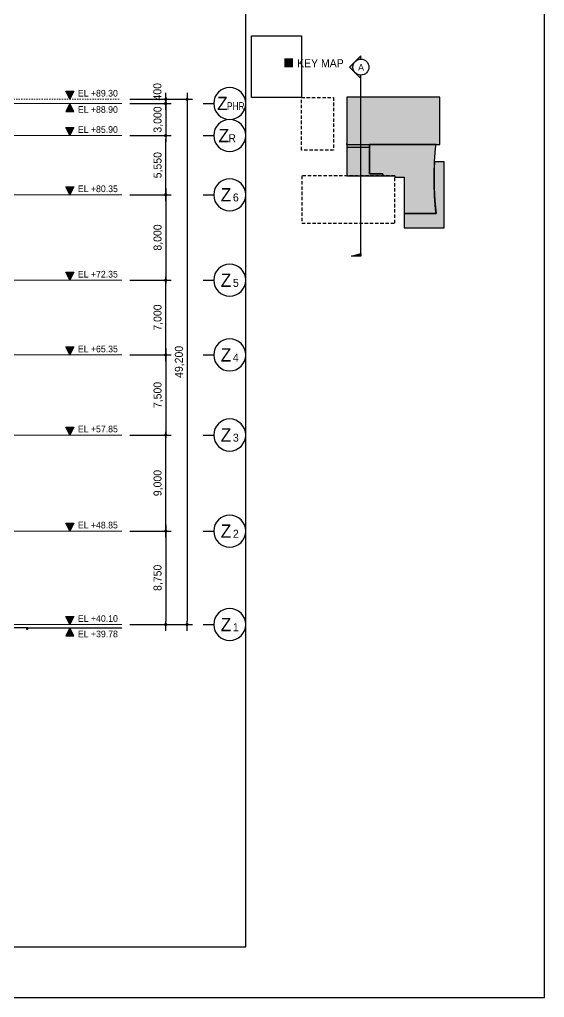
# Model space of a CAD drawing. Header units: millimetres. Extents: x 0 to 841000, y -4805 to 148500.
# Drawn here: x 791801 to 841000, y 0 to 91591 of the extents above; entities that cross this region are included whole.
import ezdxf
from ezdxf.enums import TextEntityAlignment as Align

# ---------------------------------------------------------------- set-up
doc = ezdxf.new("R2010")
doc.units = ezdxf.units.MM
doc.header["$LTSCALE"] = 250
for name, pattern in [('DOT', [6.35, 0, -6.35]), ('H1', [1.5, 1, -0.5]), ('HID', [2.8, 1.8, -1]), ('PHANTOM2', [31.75, 15.875, -3.175, 3.175, -3.175, 3.175, -3.175])]:
    doc.linetypes.add(name, pattern=pattern)
doc.layers.get('Defpoints').update_dxf_attribs({"color": 151})
for name, color, linetype in [('A-DIM', 7, 'Continuous'), ('A-SITE', 3, 'PHANTOM2'), ('A-SYM', 7, 'Continuous'), ('A-SYM-LEVEL', 7, 'Continuous'), ('BOUNDARY_추후 증축', 3, 'H1'), ('KEY', 7, 'Continuous')]:
    doc.layers.add(name, color=color, linetype=linetype)
doc.layers.add('A-SYM-BUB', color=7, linetype='Continuous', lineweight=25)
doc.layers.add('CEN', color=1, linetype='Continuous', lineweight=9)
doc.layers.add('NOPLOT', color=191, linetype='Continuous', plot=False)
doc.styles.add('Gdim', font='Dotum.ttf')
doc.styles.get("Standard").update_dxf_attribs({"font": 'Dotum.ttf'})
doc.dimstyles.new('Gdim250', dxfattribs={"dimscale": 250, "dimtxt": 3, "dimasz": 1.2, "dimexe": 2, "dimexo": 3, "dimgap": 1, "dimtad": 1, "dimdsep": 46, "dimlunit": 6, "dimtxsty": 'Standard', "dimblk1": '_CIDOT', "dimblk2": '_CIDOT', "dimsah": 1, "dimcen": 2.5, "dimdle": 2, "dimclrd": 1, "dimclre": 1, "dimclrt": 3, "dimazin": 2, "dimtfac": 1, "dimtix": 1, "dimtmove": 2, "dimatfit": 3, "dimldrblk": '_CIDOT', "dimfxl": 2, "dimtolj": 1, "dimtzin": 0, "dimarcsym": 0})

# ---------------------------------------------------------------- blocks, each defined once
blk = doc.blocks.new('배치')
blk.add_lwpolyline([(4265, -4395), (12975, -4395), (12975, 15), (4265, 15)], close=True)
for points in [[(4265, -4395), (4265, -4330)], [(4265, -4670), (6390, -4670), (6390, -4395)], [(4265, -4395), (4265, -4670)], [(4265, -4670), (4265, -7355), (7640, -7355), (7640, -7150), (6390, -7150), (6390, -4670)]]:
    blk.add_lwpolyline(points)
for points in [[(12615, -4395), (6390, -4395), (6390, -7150), (7640, -7150), (7640, -7355), (8755, -7355), (8755, -7480), (9630, -7480), (9630, -10870), (12620, -10870, -0.054834)], [(13370, -6030), (12482, -6030, 0.040949), (12620, -10870), (9630, -10870), (9630, -12220), (13370, -12220)]]:
    blk.add_lwpolyline(points, format="xyb", close=True)
at = {"layer": 'BOUNDARY_추후 증축', "color": 7, "linetype": 'HID', "ltscale": 0.7}
for points in [[(3020, -4940), (0, -4940), (0, 0), (3020, 0)], [(8755, -7355), (45, -7355), (45, -11765), (8755, -11765)]]:
    blk.add_lwpolyline(points, close=True, dxfattribs=at)
at = {"layer": 'NOPLOT'}
blk.add_lwpolyline([(0, 0), (-4689, 0), (-4689, 5765), (0, 5765)], close=True, dxfattribs=at)
blk = doc.blocks.new('A$C42386bcf')
at = {"layer": 'A-SYM'}
h = blk.add_hatch(color=256, dxfattribs=at)
h.paths.add_polyline_path([(-6290, 2293), (-5760, 1762), (-5760, 2073, -0.198912)])
h.paths.add_polyline_path([(-6821, 2823), (-6290, 2293, -0.414214), (-6290, 3353)])
h.paths.add_polyline_path([(-6290, 3353, -0.198912), (-5760, 3573), (-5760, 3884)])
blk.add_hatch(color=256, dxfattribs=at).paths.add_polyline_path([(-6635, -14876), (-5760, -14626), (-5760, -14876)])
for points in [[(-5760, 3573), (-5760, 3884), (-6821, 2823), (-5760, 1762), (-5760, 2073)], [(-5760, -14876), (-5760, 2073)]]:
    blk.add_lwpolyline(points, dxfattribs=at)
blk.add_lwpolyline([(-6635, -14876), (-5760, -14626), (-5760, -14876)], close=True, dxfattribs=at)
blk.add_circle((-5760, 2823), 750, dxfattribs=at)
at = {"layer": 'A-SYM', "style": 'Gdim'}
blk.add_text('A', height=625, dxfattribs=at).set_placement((-5745, 2809), align=Align.MIDDLE)
blk = doc.blocks.new('A$C481fd194')
blk.add_hatch(color=256).paths.add_polyline_path([(375, 750), (-375, 750), (0, 0)])
blk.add_lwpolyline([(0, 0), (-375, 750), (375, 750), (0, 0)])
blk = doc.blocks.new('A$Cabe7c8e7')
at = {"layer": 'A-SYM-LEVEL'}
for p in [(-4868, 49200), (-4868, 45800), (-4868, 40250), (-4868, 32250), (-4868, 25250), (-4868, 17750), (-4868, 8750), (-4865, 0)]:
    blk.add_blockref('A$C481fd194', p, dxfattribs=at)
at = {"layer": 'A-SYM-LEVEL', "xscale": -1, "rotation": 180}
blk.add_blockref('A$C481fd194', (-4868, 48800), dxfattribs=at)
at = {"layer": 'A-SYM-LEVEL', "style": 'Gdim'}
for s, p in [('EL +89.30', (-4118, 49450)), ('EL +88.90', (-4118, 47926)), ('EL +85.90', (-4118, 46050)), ('EL +80.35', (-4118, 40500)), ('EL +72.35', (-4118, 32500)), ('EL +65.35', (-4118, 25500)), ('EL +57.85', (-4118, 18000)), ('EL +48.85', (-4118, 9000)), ('EL +40.10', (-4115, 250))]:
    blk.add_text(s, height=625, dxfattribs=at).set_placement(p)
blk = doc.blocks.new('_CIDOT')
at = {"color": 0, "linetype": 'ByBlock'}
blk.add_line((2, 0), (-1, 0), dxfattribs=at)
at = {"color": 0, "linetype": 'ByBlock', "const_width": 0.5}
blk.add_lwpolyline([(-0.25, 0, 1), (0.25, 0, 1)], format="xyb", close=True, dxfattribs=at)
blk = doc.blocks.new('*D72')
at = {"layer": 'A-DIM', "color": 1, "lineweight": -2, "transparency": 16777216}
for p, q in [((750, -40450), (4618, -40450)), ((4118, -40750), (4118, -48900)), ((750, -49200), (4618, -49200))]:
    blk.add_line(p, q, dxfattribs=at)
at = {"layer": 'Defpoints', "color": 0, "transparency": 16777216}
for p in [(0, -40450), (0, -49200), (4118, -49200)]:
    blk.add_point(p, dxfattribs=at)
at = {"layer": 'A-DIM', "color": 1, "lineweight": -2, "transparency": 16777216, "xscale": 299.9999999999998, "yscale": 299.9999999999998, "zscale": 299.9999999999998}
for p, rotation in [((4118, -40450), 90), ((4118, -49200), 270)]:
    blk.add_blockref('_CIDOT', p, dxfattribs=dict(at, rotation=rotation))
at = {"layer": 'A-DIM', "color": 3, "transparency": 16777216, "insert": (3420, -44825), "char_height": 750, "attachment_point": 5, "rotation": 90}
blk.add_mtext('\\A1;8,750', dxfattribs=at)
blk = doc.blocks.new('*D73')
at = {"layer": 'A-DIM', "color": 1, "lineweight": -2, "transparency": 16777216}
for p, q in [((750, 0), (6618, 0)), ((6118, -300), (6118, -48900)), ((750, -49200), (6618, -49200))]:
    blk.add_line(p, q, dxfattribs=at)
at = {"layer": 'Defpoints', "color": 0, "transparency": 16777216}
for p in [(0, 0), (0, -49200), (6118, -49200)]:
    blk.add_point(p, dxfattribs=at)
at = {"layer": 'A-DIM', "color": 1, "lineweight": -2, "transparency": 16777216, "xscale": 299.9999999999998, "yscale": 299.9999999999998, "zscale": 299.9999999999998}
for p, rotation in [((6118, 0), 90), ((6118, -49200), 270)]:
    blk.add_blockref('_CIDOT', p, dxfattribs=dict(at, rotation=rotation))
at = {"layer": 'A-DIM', "color": 3, "transparency": 16777216, "insert": (5420, -24600), "char_height": 750, "attachment_point": 5, "rotation": 90}
blk.add_mtext('\\A1;49,200', dxfattribs=at)
blk = doc.blocks.new('*D74')
at = {"layer": 'A-DIM', "color": 1, "lineweight": -2, "transparency": 16777216}
for p, q in [((750, -31450), (4618, -31450)), ((4118, -40150), (4118, -31750)), ((750, -40450), (4618, -40450))]:
    blk.add_line(p, q, dxfattribs=at)
at = {"layer": 'Defpoints', "color": 0, "transparency": 16777216}
for p in [(0, -31450), (4118, -31450), (0, -40450)]:
    blk.add_point(p, dxfattribs=at)
at = {"layer": 'A-DIM', "color": 1, "lineweight": -2, "transparency": 16777216, "xscale": 299.9999999999998, "yscale": 299.9999999999998, "zscale": 299.9999999999998}
for p, rotation in [((4118, -31450), 90), ((4118, -40450), 270)]:
    blk.add_blockref('_CIDOT', p, dxfattribs=dict(at, rotation=rotation))
at = {"layer": 'A-DIM', "color": 3, "transparency": 16777216, "insert": (3420, -35950), "char_height": 750, "attachment_point": 5, "rotation": 90}
blk.add_mtext('\\A1;9,000', dxfattribs=at)
blk = doc.blocks.new('*D75')
at = {"layer": 'A-DIM', "color": 1, "lineweight": -2, "transparency": 16777216}
for p, q in [((750, -23950), (4618, -23950)), ((4118, -24250), (4118, -31150)), ((750, -31450), (4618, -31450))]:
    blk.add_line(p, q, dxfattribs=at)
at = {"layer": 'Defpoints', "color": 0, "transparency": 16777216}
for p in [(0, -23950), (0, -31450), (4118, -31450)]:
    blk.add_point(p, dxfattribs=at)
at = {"layer": 'A-DIM', "color": 1, "lineweight": -2, "transparency": 16777216, "xscale": 299.9999999999998, "yscale": 299.9999999999998, "zscale": 299.9999999999998}
for p, rotation in [((4118, -23950), 90), ((4118, -31450), 270)]:
    blk.add_blockref('_CIDOT', p, dxfattribs=dict(at, rotation=rotation))
at = {"layer": 'A-DIM', "color": 3, "transparency": 16777216, "insert": (3420, -27700), "char_height": 750, "attachment_point": 5, "rotation": 90}
blk.add_mtext('\\A1;7,500', dxfattribs=at)
blk = doc.blocks.new('*D76')
at = {"layer": 'A-DIM', "color": 1, "lineweight": -2, "transparency": 16777216}
for p, q in [((750, -16950), (4618, -16950)), ((4118, -23650), (4118, -17250)), ((750, -23950), (4618, -23950))]:
    blk.add_line(p, q, dxfattribs=at)
at = {"layer": 'Defpoints', "color": 0, "transparency": 16777216}
for p in [(0, -16950), (4118, -16950), (0, -23950)]:
    blk.add_point(p, dxfattribs=at)
at = {"layer": 'A-DIM', "color": 1, "lineweight": -2, "transparency": 16777216, "xscale": 299.9999999999998, "yscale": 299.9999999999998, "zscale": 299.9999999999998}
for p, rotation in [((4118, -16950), 90), ((4118, -23950), 270)]:
    blk.add_blockref('_CIDOT', p, dxfattribs=dict(at, rotation=rotation))
at = {"layer": 'A-DIM', "color": 3, "transparency": 16777216, "insert": (3420, -20450), "char_height": 750, "attachment_point": 5, "rotation": 90}
blk.add_mtext('\\A1;7,000', dxfattribs=at)
blk = doc.blocks.new('*D77')
at = {"layer": 'A-DIM', "color": 1, "lineweight": -2, "transparency": 16777216}
for p, q in [((750, -8950), (4618, -8950)), ((4118, -9250), (4118, -16650)), ((750, -16950), (4618, -16950))]:
    blk.add_line(p, q, dxfattribs=at)
at = {"layer": 'Defpoints', "color": 0, "transparency": 16777216}
for p in [(0, -8950), (0, -16950), (4118, -16950)]:
    blk.add_point(p, dxfattribs=at)
at = {"layer": 'A-DIM', "color": 1, "lineweight": -2, "transparency": 16777216, "xscale": 299.9999999999998, "yscale": 299.9999999999998, "zscale": 299.9999999999998}
for p, rotation in [((4118, -8950), 90), ((4118, -16950), 270)]:
    blk.add_blockref('_CIDOT', p, dxfattribs=dict(at, rotation=rotation))
at = {"layer": 'A-DIM', "color": 3, "transparency": 16777216, "insert": (3420, -12950), "char_height": 750, "attachment_point": 5, "rotation": 90}
blk.add_mtext('\\A1;8,000', dxfattribs=at)
blk = doc.blocks.new('*D78')
at = {"layer": 'A-DIM', "color": 1, "lineweight": -2, "transparency": 16777216}
for p, q in [((750, -3400), (4618, -3400)), ((4118, -8650), (4118, -3700)), ((750, -8950), (4618, -8950))]:
    blk.add_line(p, q, dxfattribs=at)
at = {"layer": 'Defpoints', "color": 0, "transparency": 16777216}
for p in [(0, -3400), (4118, -3400), (0, -8950)]:
    blk.add_point(p, dxfattribs=at)
at = {"layer": 'A-DIM', "color": 1, "lineweight": -2, "transparency": 16777216, "xscale": 299.9999999999998, "yscale": 299.9999999999998, "zscale": 299.9999999999998}
for p, rotation in [((4118, -3400), 90), ((4118, -8950), 270)]:
    blk.add_blockref('_CIDOT', p, dxfattribs=dict(at, rotation=rotation))
at = {"layer": 'A-DIM', "color": 3, "transparency": 16777216, "insert": (3420, -6175), "char_height": 750, "attachment_point": 5, "rotation": 90}
blk.add_mtext('\\A1;5,550', dxfattribs=at)
blk = doc.blocks.new('*D79')
at = {"layer": 'A-DIM', "color": 1, "lineweight": -2, "transparency": 16777216}
for p, q in [((750, 0), (4618, 0)), ((4118, 300), (4118, 600)), ((4118, 0), (4118, -400)), ((750, -400), (4618, -400)), ((4118, -700), (4118, -1000))]:
    blk.add_line(p, q, dxfattribs=at)
at = {"layer": 'Defpoints', "color": 0, "transparency": 16777216}
for p in [(0, 0), (0, -400), (4118, -400)]:
    blk.add_point(p, dxfattribs=at)
at = {"layer": 'A-DIM', "color": 1, "lineweight": -2, "transparency": 16777216, "xscale": 299.9999999999998, "yscale": 299.9999999999998, "zscale": 299.9999999999998}
for p, rotation in [((4118, 0), 270), ((4118, -400), 90)]:
    blk.add_blockref('_CIDOT', p, dxfattribs=dict(at, rotation=rotation))
at = {"layer": 'A-DIM', "color": 3, "transparency": 16777216, "insert": (3339, 699), "char_height": 750, "attachment_point": 5, "rotation": 90}
blk.add_mtext('\\A1;400', dxfattribs=at)
blk = doc.blocks.new('*D80')
at = {"layer": 'A-DIM', "color": 1, "lineweight": -2, "transparency": 16777216}
for p, q in [((4118, -100), (4118, 200)), ((750, -400), (4618, -400)), ((4118, -400), (4118, -3400)), ((750, -3400), (4618, -3400)), ((4118, -3700), (4118, -4000))]:
    blk.add_line(p, q, dxfattribs=at)
at = {"layer": 'Defpoints', "color": 0, "transparency": 16777216}
for p in [(0, -400), (0, -3400), (4118, -3400)]:
    blk.add_point(p, dxfattribs=at)
at = {"layer": 'A-DIM', "color": 1, "lineweight": -2, "transparency": 16777216, "xscale": 299.9999999999998, "yscale": 299.9999999999998, "zscale": 299.9999999999998}
for p, rotation in [((4118, -400), 270), ((4118, -3400), 90)]:
    blk.add_blockref('_CIDOT', p, dxfattribs=dict(at, rotation=rotation))
at = {"layer": 'A-DIM', "color": 3, "transparency": 16777216, "insert": (3420, -1900), "char_height": 750, "attachment_point": 5, "rotation": 90}
blk.add_mtext('\\A1;3,000', dxfattribs=at)
blk = doc.blocks.new('A$Ca0ef00f6')
at = {"layer": 'A-SYM-BUB', "color": 7, "elevation": 0}
for points in [[(7617.6, -400), (8617.6, -400, 1), (11617.6, -400, 1), (8617.6, -400, 0)], [(7617.6, -3400), (8617.6, -3400, 1), (11617.6, -3400, 1), (8617.6, -3400, 0)]]:
    blk.add_lwpolyline(points, format="xyb", dxfattribs=at)
at = {"layer": 'A-SYM-BUB', "color": 7}
for points in [[(7617.6, -8950), (8617.6, -8950, 1), (11617.6, -8950, 1), (8617.6, -8950, 0)], [(7617.6, -16950), (8617.6, -16950, 1), (11617.6, -16950, 1), (8617.6, -16950, 0)], [(7617.6, -23950), (8617.6, -23950, 1), (11617.6, -23950, 1), (8617.6, -23950, 0)], [(7617.6, -31450), (8617.6, -31450, 1), (11617.6, -31450, 1), (8617.6, -31450, 0)], [(7617.6, -40450), (8617.6, -40450, 1), (11617.6, -40450, 1), (8617.6, -40450, 0)], [(7617.6, -49200), (8617.6, -49200, 1), (11617.6, -49200, 1), (8617.6, -49200, 0)]]:
    blk.add_lwpolyline(points, format="xyb", dxfattribs=at)
at = {"layer": 'A-SYM-BUB', "color": 3, "style": 'Gdim'}
for p in [(9925.6, -1024.2, 0), (10062.4, -4024.2, 0), (10267.6, -9574.2), (10267.6, -17574.2), (10267.6, -24574.2), (10267.6, -32074.2), (10267.6, -41074.2), (10267.6, -49824.2)]:
    blk.add_text('Z', height=1250, dxfattribs=at).set_placement(p, align=Align.RIGHT)
at = {"layer": 'A-SYM-BUB', "color": 3, "style": 'Gdim', "width": 0.8}
blk.add_text('PHR', height=750, dxfattribs=at).set_placement((9855.9, -1024.2, 0))
at = {"layer": 'A-SYM-BUB', "color": 3, "style": 'Gdim'}
for s, p in [('R', (9992.7, -4024.2, 0)), ('6', (10417.6, -9574.2)), ('5', (10417.6, -17574.2)), ('4', (10417.6, -24574.2)), ('3', (10417.6, -32074.2)), ('2', (10417.6, -41074.2)), ('1', (10417.6, -49824.2))]:
    blk.add_text(s, height=750, dxfattribs=at).set_placement(p)
at = {"layer": 'A-DIM'}
dim = blk.add_linear_dim(base=(4117.6, -400), p1=(0, 0), p2=(0, -400), angle=90, dimstyle='Gdim250', override={"dimdec": 0}, dxfattribs=at)
dim.commit()
dim.dimension.update_dxf_attribs({"geometry": '*D79', "text_midpoint": (3339, 699.3), "dimtype": 128})
for base, p1, p2, angle, picture, middle in [((6117.6, -49200), (0, 0), (0, -49200), 90, '*D73', (5419.8, -24600)), ((4117.6, -3400), (0, -400), (0, -3400), 90, '*D80', (3419.8, -1900)), ((4117.6, -3400), (0, -8950), (0, -3400), 270, '*D78', (3419.8, -6175)), ((4117.6, -16950), (0, -8950), (0, -16950), 90, '*D77', (3419.8, -12950)), ((4117.6, -16950), (0, -23950), (0, -16950), 270, '*D76', (3419.8, -20450)), ((4117.6, -31450), (0, -23950), (0, -31450), 90, '*D75', (3419.8, -27700)), ((4117.6, -31450), (0, -40450), (0, -31450), 270, '*D74', (3419.8, -35950)), ((4117.6, -49200), (0, -40450), (0, -49200), 90, '*D72', (3419.8, -44825))]:
    dim = blk.add_linear_dim(base=base, p1=p1, p2=p2, angle=angle, dimstyle='Gdim250', override={"dimdec": 0}, dxfattribs=at)
    dim.commit()
    dim.dimension.update_dxf_attribs({"geometry": picture, "text_midpoint": middle})

msp = doc.modelspace()

# ---------------------------------------------------------------- hatches: boundary and pattern name
h = msp.add_hatch(color=252)
h.dxf.hatch_style = 1
edge = h.paths.add_edge_path()
edge.add_line((831196.901, 84312.466), (822486.901, 84312.466))
edge.add_line((822486.901, 84312.466), (822486.901, 79902.466))
edge.add_line((822486.901, 79902.466), (822486.901, 79627.466))
edge.add_line((822486.901, 79627.466), (822486.901, 76942.466))
edge.add_line((822486.901, 76942.466), (825861.901, 76942.466))
edge.add_line((825861.901, 76942.466), (826976.901, 76942.466))
edge.add_line((826976.901, 76942.466), (826976.901, 76817.466))
edge.add_line((826976.901, 76817.466), (827851.901, 76817.466))
edge.add_line((827851.901, 76817.466), (827851.901, 73427.77))
edge.add_line((827851.901, 73427.77), (827851.901, 72077.466))
edge.add_line((827851.901, 72077.466), (831591.901, 72077.466))
edge.add_line((831591.901, 72077.466), (831591.901, 78267.466))
edge.add_line((831591.901, 78267.466), (830704.08, 78267.466))
edge.add_arc((860270.264, 76687.618), 29608.363, 173.76658884, 176.94134913, ccw=False)
edge.add_line((830836.951, 79902.466), (831196.901, 79902.466))
edge.add_line((831196.901, 79902.466), (831196.901, 84312.466))

# ---------------------------------------------------------------- linework, layer by layer
at = {"layer": 'A-SITE', "linetype": 'Continuous'}
for p, q in [((792438.209, 34628.931), (790396.709, 34628.931)), ((792588.209, 34608.931), (801382.413, 34608.931))]:
    msp.add_line(p, q, dxfattribs=at)
at = {"layer": 'A-SITE', "color": 2}
msp.add_lwpolyline([(792588.209, 34478.931), (792588.209, 34628.931), (792438.209, 34628.931), (792438.209, 34478.931), (792588.209, 34478.931)], dxfattribs=at)
at = {"layer": 'CEN', "color": 11, "linetype": 'DOT', "ltscale": 0.15}
msp.add_line((745088.209, 84128.931), (801382.413, 84128.931), dxfattribs=at)
at = {"layer": 'CEN'}
for p, q in [((745088.209, 83728.931), (801382.413, 83728.931)), ((745088.209, 80728.931), (801382.413, 80728.931)), ((745088.209, 75178.931), (801382.413, 75178.931)), ((745088.209, 67178.931), (801382.413, 67178.931)), ((745088.209, 60178.931), (801382.413, 60178.931)), ((745088.209, 52678.931), (801382.413, 52678.931)), ((747623.936, 43678.931), (801382.413, 43678.931)), ((650617.846, 34928.931), (801382.413, 34928.931))]:
    msp.add_line(p, q, dxfattribs=at)
at = {"layer": 'NOPLOT'}
for points in [[(630750, 148500), (630750, 0), (841000, 0), (841000, 148500)], [(639000, 143750), (639000, 4750), (813000, 4750), (813000, 143750)]]:
    msp.add_lwpolyline(points, close=True, dxfattribs=at)

# ---------------------------------------------------------------- block references
at = {"layer": 'A-DIM'}
msp.add_blockref('A$Ca0ef00f6', (801382.413, 84128.931), dxfattribs=at)
at = {"layer": 'A-SYM-LEVEL'}
msp.add_blockref('A$Cabe7c8e7', (801382.413, 34928.931), dxfattribs=at)
at = {"layer": 'A-SYM-LEVEL', "xscale": -1, "rotation": 180}
msp.add_blockref('A$C481fd194', (796517.38, 34608.931), dxfattribs=at)
at = {"layer": 'KEY'}
for name, p in [('배치', (818221.901, 84297.466)), ('A$C42386bcf', (829554.701, 84312.466))]:
    msp.add_blockref(name, p, dxfattribs=at)

# ---------------------------------------------------------------- texts
at = {"layer": 'A-SYM-LEVEL', "style": 'Gdim'}
msp.add_text('EL +39.78', height=625, dxfattribs=at).set_placement((797267.38, 33734.779))
at = {"layer": 'KEY', "style": 'Gdim'}
msp.add_text('■ KEY MAP', height=750, dxfattribs=at).set_placement((816524.142, 87501.01), align=Align.MIDDLE_LEFT)

doc.saveas('drawing.dxf')
